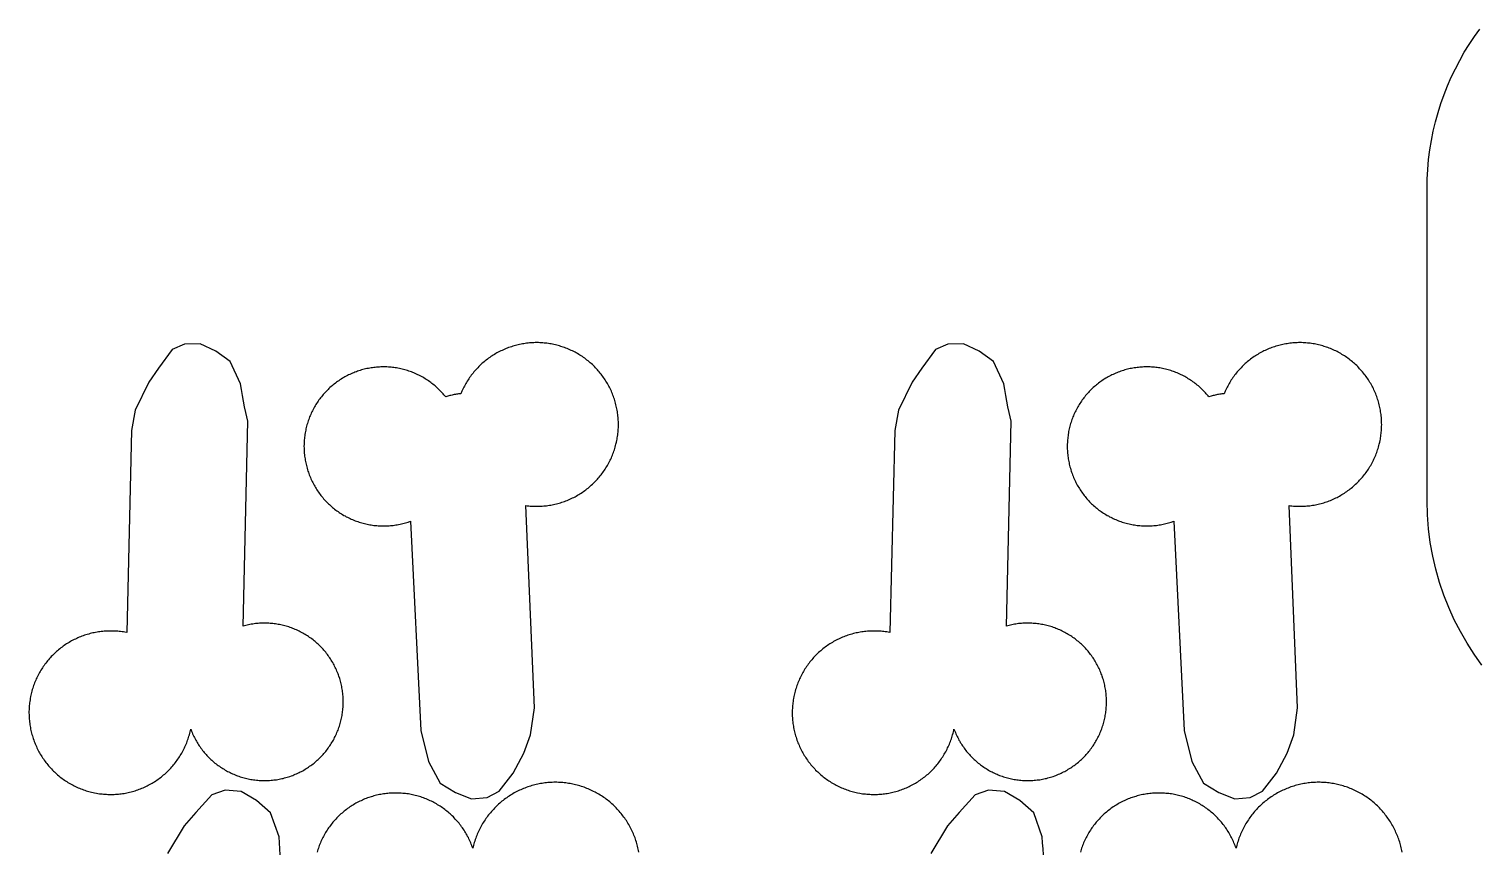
# Model space of a CAD drawing. Extents: x -246 to 246, y -104 to 199.
# Drawn here: x 91.2 to 113.99, y 142.78 to 155.7 of the extents above; entities that cross this region are included whole.
import ezdxf

# ---------------------------------------------------------------- set-up
doc = ezdxf.new("R2010")
doc.units = 0
doc.layers.add('Add_Red', color=1, linetype='Continuous')
doc.layers.add('Outline_Red', color=1, linetype='Continuous')

msp = doc.modelspace()

# ---------------------------------------------------------------- linework, layer by layer
at = {"layer": 'Add_Red'}
for points in [[(92.511, 143.67), (92.534, 143.671), (92.556, 143.672), (92.578, 143.674), (92.601, 143.676), (92.623, 143.678), (92.645, 143.681), (92.667, 143.684), (92.69, 143.687), (92.712, 143.691), (92.734, 143.695), (92.756, 143.7), (92.777, 143.705), (92.799, 143.71), (92.821, 143.716), (92.842, 143.722), (92.864, 143.729), (92.885, 143.736), (92.906, 143.743), (92.927, 143.751), (92.948, 143.759), (92.969, 143.767), (92.99, 143.776), (93.01, 143.785), (93.031, 143.794), (93.051, 143.804), (93.071, 143.814), (93.091, 143.825), (93.11, 143.836), (93.13, 143.847), (93.149, 143.858), (93.168, 143.87), (93.187, 143.882), (93.205, 143.895), (93.224, 143.908), (93.242, 143.921), (93.26, 143.934), (93.277, 143.948), (93.295, 143.962), (93.312, 143.976), (93.329, 143.991), (93.346, 144.006), (93.362, 144.021), (93.378, 144.037), (93.394, 144.053), (93.41, 144.069), (93.425, 144.085), (93.44, 144.102), (93.455, 144.119), (93.469, 144.136), (93.483, 144.153), (93.497, 144.171), (93.511, 144.189), (93.524, 144.207), (93.537, 144.225), (93.549, 144.244), (93.562, 144.263), (93.573, 144.282), (93.585, 144.301), (93.596, 144.32), (93.607, 144.34), (93.618, 144.36), (93.628, 144.38), (93.638, 144.4), (93.647, 144.42), (93.656, 144.44), (93.665, 144.461), (93.674, 144.482), (93.682, 144.503), (93.689, 144.524), (93.697, 144.545), (93.704, 144.566), (93.71, 144.588), (93.716, 144.609), (93.722, 144.631), (93.728, 144.653), (93.733, 144.674), (93.737, 144.696), (93.751, 144.662), (93.759, 144.642), (93.768, 144.622), (93.777, 144.602), (93.786, 144.583), (93.796, 144.563), (93.806, 144.544), (93.816, 144.525), (93.827, 144.507), (93.838, 144.488), (93.849, 144.47), (93.86, 144.451), (93.872, 144.433), (93.885, 144.416), (93.897, 144.398), (93.91, 144.381), (93.923, 144.363), (93.937, 144.347), (93.95, 144.33), (93.964, 144.313), (93.979, 144.297), (93.993, 144.281), (94.008, 144.266), (94.023, 144.25), (94.039, 144.235), (94.054, 144.22), (94.07, 144.206), (94.086, 144.191), (94.103, 144.177), (94.119, 144.164), (94.136, 144.15), (94.153, 144.137), (94.171, 144.124), (94.188, 144.112), (94.206, 144.099), (94.224, 144.088), (94.242, 144.076), (94.261, 144.065), (94.279, 144.054), (94.298, 144.043), (94.317, 144.033), (94.336, 144.023), (94.356, 144.013), (94.375, 144.004), (94.395, 143.995), (94.415, 143.986), (94.434, 143.978), (94.455, 143.97), (94.475, 143.963), (94.495, 143.955), (94.516, 143.949), (94.536, 143.942), (94.557, 143.936), (94.578, 143.93), (94.599, 143.925), (94.62, 143.92), (94.641, 143.915), (94.662, 143.911), (94.683, 143.907), (94.704, 143.903), (94.726, 143.9), (94.747, 143.897), (94.769, 143.895), (94.79, 143.893), (94.812, 143.891), (94.833, 143.89), (94.855, 143.889), (94.876, 143.888), (94.898, 143.888), (94.935, 143.889), (94.957, 143.889), (94.978, 143.891), (95, 143.892), (95.022, 143.894), (95.043, 143.897), (95.064, 143.899), (95.086, 143.902), (95.107, 143.906), (95.128, 143.91), (95.15, 143.914), (95.171, 143.918), (95.192, 143.923), (95.213, 143.929), (95.233, 143.934), (95.254, 143.94), (95.275, 143.947), (95.295, 143.954), (95.321, 143.963), (95.341, 143.97), (95.361, 143.978), (95.381, 143.986), (95.401, 143.995), (95.421, 144.004), (95.44, 144.013), (95.46, 144.023), (95.479, 144.033), (95.498, 144.043), (95.516, 144.054), (95.535, 144.065), (95.553, 144.076), (95.572, 144.088), (95.59, 144.099), (95.607, 144.112), (95.625, 144.124), (95.642, 144.137), (95.66, 144.15), (95.676, 144.164), (95.693, 144.177), (95.709, 144.191), (95.726, 144.206), (95.742, 144.22), (95.757, 144.235), (95.773, 144.25), (95.788, 144.266), (95.803, 144.281), (95.817, 144.297), (95.832, 144.313), (95.846, 144.33), (95.859, 144.347), (95.873, 144.363), (95.886, 144.381), (95.899, 144.398), (95.911, 144.416), (95.923, 144.433), (95.935, 144.451), (95.947, 144.47), (95.958, 144.488), (95.969, 144.507), (95.98, 144.525), (95.99, 144.544), (96, 144.563), (96.01, 144.583), (96.019, 144.602), (96.028, 144.622), (96.037, 144.642), (96.045, 144.662), (96.053, 144.682), (96.06, 144.702), (96.068, 144.722), (96.074, 144.743), (96.081, 144.763), (96.087, 144.784), (96.093, 144.805), (96.098, 144.826), (96.103, 144.847), (96.108, 144.868), (96.112, 144.889), (96.116, 144.91), (96.12, 144.932), (96.123, 144.953), (96.126, 144.974), (96.128, 144.996), (96.13, 145.017), (96.132, 145.039), (96.133, 145.06), (96.134, 145.082), (96.135, 145.103), (96.135, 145.125), (96.135, 145.151), (96.134, 145.172), (96.133, 145.194), (96.132, 145.216), (96.13, 145.237), (96.128, 145.259), (96.125, 145.28), (96.122, 145.301), (96.119, 145.323), (96.115, 145.344), (96.111, 145.365), (96.107, 145.386), (96.102, 145.407), (96.097, 145.428), (96.092, 145.449), (96.086, 145.47), (96.08, 145.491), (96.068, 145.528), (96.06, 145.548), (96.053, 145.568), (96.045, 145.588), (96.037, 145.608), (96.028, 145.628), (96.019, 145.648), (96.01, 145.667), (96, 145.687), (95.99, 145.706), (95.98, 145.725), (95.969, 145.744), (95.958, 145.762), (95.947, 145.781), (95.935, 145.799), (95.923, 145.817), (95.911, 145.835), (95.899, 145.852), (95.886, 145.869), (95.873, 145.887), (95.859, 145.904), (95.846, 145.92), (95.832, 145.937), (95.817, 145.953), (95.803, 145.969), (95.788, 145.984), (95.773, 146), (95.757, 146.015), (95.742, 146.03), (95.726, 146.044), (95.709, 146.059), (95.693, 146.073), (95.676, 146.086), (95.66, 146.1), (95.642, 146.113), (95.625, 146.126), (95.607, 146.138), (95.59, 146.151), (95.572, 146.162), (95.553, 146.174), (95.535, 146.185), (95.516, 146.196), (95.498, 146.207), (95.479, 146.217), (95.46, 146.227), (95.44, 146.237), (95.421, 146.246), (95.401, 146.255), (95.381, 146.264), (95.361, 146.272), (95.341, 146.28), (95.321, 146.287), (95.301, 146.295), (95.28, 146.302), (95.26, 146.308), (95.239, 146.314), (95.218, 146.32), (95.197, 146.325), (95.176, 146.33), (95.155, 146.335), (95.134, 146.339), (95.113, 146.343), (95.091, 146.347), (95.07, 146.35), (95.049, 146.353), (95.027, 146.355), (95.006, 146.357), (94.984, 146.359), (94.963, 146.36), (94.941, 146.361), (94.919, 146.362), (94.898, 146.362), (94.862, 146.362), (94.841, 146.361), (94.819, 146.36), (94.797, 146.358), (94.776, 146.356), (94.754, 146.354), (94.733, 146.351), (94.712, 146.348), (94.69, 146.345), (94.669, 146.341), (94.648, 146.337), (94.627, 146.332), (94.606, 146.327), (94.585, 146.322), (94.564, 146.316), (94.637, 149.535), (94.604, 149.67), (94.584, 149.76), (94.566, 149.85), (94.55, 149.941), (94.535, 150.032), (94.521, 150.123), (94.36, 150.473), (94.131, 150.638), (93.885, 150.75), (93.641, 150.747), (93.446, 150.66), (93.231, 150.37), (93.078, 150.15), (92.866, 149.71), (92.807, 149.392), (92.731, 146.214), (92.702, 146.219), (92.68, 146.223), (92.658, 146.226), (92.636, 146.229), (92.614, 146.231), (92.591, 146.234), (92.569, 146.235), (92.547, 146.237), (92.524, 146.238), (92.502, 146.238), (92.479, 146.238), (92.444, 146.238), (92.421, 146.237), (92.399, 146.236), (92.376, 146.234), (92.354, 146.232), (92.332, 146.23), (92.31, 146.227), (92.287, 146.224), (92.265, 146.22), (92.243, 146.217), (92.221, 146.212), (92.199, 146.208), (92.177, 146.202), (92.156, 146.197), (92.134, 146.191), (92.112, 146.185), (92.091, 146.178), (92.07, 146.171), (92.049, 146.164), (92.028, 146.156), (92.007, 146.148), (91.986, 146.14), (91.965, 146.131), (91.945, 146.122), (91.924, 146.112), (91.904, 146.103), (91.884, 146.092), (91.865, 146.082), (91.845, 146.071), (91.826, 146.06), (91.806, 146.048), (91.787, 146.036), (91.769, 146.024), (91.75, 146.011), (91.732, 145.998), (91.714, 145.985), (91.696, 145.972), (91.678, 145.958), (91.661, 145.944), (91.644, 145.929), (91.627, 145.915), (91.61, 145.9), (91.594, 145.884), (91.578, 145.869), (91.562, 145.853), (91.546, 145.837), (91.531, 145.82), (91.516, 145.804), (91.501, 145.787), (91.487, 145.769), (91.473, 145.752), (91.459, 145.734), (91.446, 145.716), (91.433, 145.698), (91.42, 145.68), (91.407, 145.661), (91.395, 145.642), (91.383, 145.623), (91.372, 145.604), (91.361, 145.585), (91.35, 145.565), (91.339, 145.545), (91.329, 145.525), (91.319, 145.505), (91.31, 145.485), (91.301, 145.464), (91.292, 145.444), (91.284, 145.423), (91.276, 145.402), (91.268, 145.381), (91.261, 145.36), (91.254, 145.338), (91.247, 145.317), (91.241, 145.295), (91.235, 145.274), (91.23, 145.252), (91.225, 145.23), (91.22, 145.208), (91.215, 145.177), (91.211, 145.155), (91.208, 145.133), (91.205, 145.111), (91.202, 145.088), (91.2, 145.066), (91.198, 145.044), (91.197, 145.021), (91.196, 144.999), (91.195, 144.977), (91.195, 144.954), (91.196, 144.92), (91.196, 144.898), (91.197, 144.876), (91.199, 144.853), (91.201, 144.831), (91.203, 144.809), (91.206, 144.786), (91.209, 144.764), (91.213, 144.742), (91.217, 144.72), (91.221, 144.698), (91.226, 144.676), (91.231, 144.654), (91.236, 144.632), (91.242, 144.611), (91.248, 144.589), (91.255, 144.568), (91.262, 144.547), (91.269, 144.525), (91.276, 144.504), (91.285, 144.483), (91.293, 144.463), (91.302, 144.442), (91.311, 144.421), (91.32, 144.401), (91.33, 144.381), (91.34, 144.361), (91.351, 144.341), (91.362, 144.322), (91.373, 144.302), (91.384, 144.283), (91.396, 144.264), (91.409, 144.245), (91.421, 144.227), (91.434, 144.208), (91.447, 144.19), (91.461, 144.172), (91.474, 144.155), (91.489, 144.137), (91.503, 144.12), (91.518, 144.103), (91.533, 144.086), (91.548, 144.07), (91.563, 144.054), (91.579, 144.038), (91.595, 144.023), (91.612, 144.007), (91.629, 143.992), (91.645, 143.978), (91.663, 143.963), (91.68, 143.949), (91.698, 143.935), (91.716, 143.922), (91.734, 143.909), (91.752, 143.896), (91.771, 143.883), (91.789, 143.871), (91.808, 143.859), (91.828, 143.848), (91.847, 143.836), (91.867, 143.826), (91.887, 143.815), (91.906, 143.805), (91.927, 143.795), (91.947, 143.786), (91.967, 143.776), (91.988, 143.768), (92.009, 143.759), (92.03, 143.751), (92.051, 143.744), (92.072, 143.736), (92.093, 143.729), (92.115, 143.723), (92.136, 143.717), (92.158, 143.711), (92.18, 143.705), (92.202, 143.7), (92.224, 143.696), (92.256, 143.689), (92.278, 143.686), (92.301, 143.682), (92.323, 143.68), (92.345, 143.677), (92.367, 143.675), (92.39, 143.673), (92.412, 143.672), (92.435, 143.671), (92.457, 143.67), (92.479, 143.67), (92.511, 143.67)], [(98.396, 143.622), (98.585, 143.721), (98.806, 144.002), (98.973, 144.318), (99.081, 144.606), (99.14, 145.03), (99.006, 148.21), (99.029, 148.207), (99.051, 148.205), (99.073, 148.203), (99.096, 148.201), (99.118, 148.2), (99.141, 148.199), (99.175, 148.199), (99.198, 148.199), (99.22, 148.199), (99.242, 148.2), (99.265, 148.202), (99.287, 148.204), (99.309, 148.206), (99.332, 148.208), (99.354, 148.211), (99.376, 148.215), (99.398, 148.218), (99.42, 148.222), (99.442, 148.227), (99.464, 148.232), (99.486, 148.237), (99.508, 148.242), (99.529, 148.248), (99.551, 148.255), (99.572, 148.262), (99.594, 148.269), (99.615, 148.276), (99.636, 148.284), (99.657, 148.292), (99.677, 148.301), (99.698, 148.31), (99.718, 148.319), (99.739, 148.329), (99.759, 148.339), (99.779, 148.349), (99.798, 148.36), (99.818, 148.371), (99.837, 148.382), (99.856, 148.394), (99.875, 148.406), (99.894, 148.418), (99.913, 148.431), (99.931, 148.444), (99.949, 148.458), (99.967, 148.471), (99.984, 148.485), (100.001, 148.499), (100.019, 148.514), (100.035, 148.529), (100.052, 148.544), (100.068, 148.56), (100.084, 148.575), (100.1, 148.591), (100.115, 148.608), (100.131, 148.624), (100.145, 148.641), (100.16, 148.658), (100.174, 148.675), (100.188, 148.693), (100.202, 148.711), (100.215, 148.729), (100.228, 148.747), (100.241, 148.765), (100.253, 148.784), (100.265, 148.803), (100.277, 148.822), (100.288, 148.841), (100.3, 148.861), (100.31, 148.881), (100.321, 148.901), (100.331, 148.921), (100.34, 148.941), (100.35, 148.961), (100.359, 148.982), (100.367, 149.003), (100.375, 149.024), (100.383, 149.045), (100.391, 149.066), (100.398, 149.087), (100.405, 149.108), (100.411, 149.13), (100.417, 149.152), (100.423, 149.173), (100.431, 149.208), (100.435, 149.23), (100.44, 149.252), (100.443, 149.274), (100.447, 149.297), (100.45, 149.319), (100.453, 149.341), (100.455, 149.363), (100.457, 149.386), (100.458, 149.408), (100.46, 149.431), (100.46, 149.453), (100.461, 149.484), (100.461, 149.507), (100.46, 149.529), (100.459, 149.552), (100.458, 149.574), (100.456, 149.596), (100.454, 149.619), (100.451, 149.641), (100.448, 149.663), (100.445, 149.685), (100.441, 149.708), (100.437, 149.73), (100.433, 149.752), (100.428, 149.773), (100.423, 149.795), (100.417, 149.817), (100.411, 149.839), (100.405, 149.86), (100.398, 149.882), (100.391, 149.903), (100.383, 149.924), (100.375, 149.945), (100.367, 149.966), (100.359, 149.987), (100.35, 150.007), (100.34, 150.028), (100.331, 150.048), (100.321, 150.068), (100.31, 150.088), (100.3, 150.108), (100.288, 150.127), (100.277, 150.146), (100.265, 150.166), (100.253, 150.184), (100.241, 150.203), (100.228, 150.222), (100.215, 150.24), (100.202, 150.258), (100.188, 150.276), (100.174, 150.293), (100.16, 150.311), (100.145, 150.328), (100.131, 150.345), (100.115, 150.361), (100.1, 150.377), (100.084, 150.393), (100.068, 150.409), (100.052, 150.425), (100.035, 150.44), (100.019, 150.455), (100.001, 150.469), (99.984, 150.483), (99.967, 150.497), (99.949, 150.511), (99.931, 150.524), (99.913, 150.537), (99.894, 150.55), (99.875, 150.562), (99.856, 150.575), (99.837, 150.586), (99.818, 150.598), (99.798, 150.609), (99.779, 150.619), (99.759, 150.63), (99.739, 150.64), (99.718, 150.649), (99.698, 150.659), (99.677, 150.668), (99.657, 150.676), (99.636, 150.684), (99.615, 150.692), (99.594, 150.7), (99.557, 150.712), (99.535, 150.718), (99.513, 150.725), (99.492, 150.73), (99.47, 150.736), (99.448, 150.741), (99.426, 150.745), (99.404, 150.749), (99.382, 150.753), (99.36, 150.757), (99.338, 150.76), (99.315, 150.762), (99.293, 150.764), (99.271, 150.766), (99.248, 150.768), (99.226, 150.769), (99.203, 150.77), (99.175, 150.77), (99.153, 150.77), (99.13, 150.769), (99.108, 150.768), (99.085, 150.767), (99.063, 150.765), (99.041, 150.763), (99.018, 150.76), (98.996, 150.757), (98.974, 150.754), (98.952, 150.75), (98.93, 150.746), (98.908, 150.742), (98.886, 150.737), (98.864, 150.732), (98.842, 150.726), (98.821, 150.72), (98.799, 150.714), (98.778, 150.707), (98.757, 150.7), (98.735, 150.692), (98.714, 150.684), (98.694, 150.676), (98.673, 150.668), (98.652, 150.659), (98.632, 150.649), (98.612, 150.64), (98.591, 150.63), (98.572, 150.619), (98.552, 150.609), (98.532, 150.598), (98.513, 150.586), (98.494, 150.575), (98.475, 150.562), (98.456, 150.55), (98.438, 150.537), (98.419, 150.524), (98.401, 150.511), (98.384, 150.497), (98.366, 150.483), (98.349, 150.469), (98.332, 150.455), (98.315, 150.44), (98.298, 150.425), (98.282, 150.409), (98.266, 150.393), (98.25, 150.377), (98.235, 150.361), (98.22, 150.345), (98.205, 150.328), (98.19, 150.311), (98.176, 150.293), (98.162, 150.276), (98.148, 150.258), (98.135, 150.24), (98.122, 150.222), (98.109, 150.203), (98.097, 150.184), (98.085, 150.166), (98.073, 150.146), (98.062, 150.127), (98.051, 150.108), (98.04, 150.088), (98.03, 150.068), (98.02, 150.048), (98.01, 150.028), (98.001, 150.007), (97.984, 149.968), (97.967, 149.967), (97.949, 149.965), (97.932, 149.962), (97.915, 149.96), (97.898, 149.957), (97.88, 149.953), (97.863, 149.95), (97.846, 149.946), (97.829, 149.942), (97.812, 149.937), (97.795, 149.932), (97.779, 149.927), (97.746, 149.917), (97.733, 149.934), (97.719, 149.95), (97.704, 149.967), (97.69, 149.983), (97.675, 149.999), (97.66, 150.015), (97.644, 150.03), (97.629, 150.045), (97.613, 150.06), (97.597, 150.075), (97.58, 150.089), (97.563, 150.103), (97.546, 150.117), (97.529, 150.13), (97.512, 150.143), (97.494, 150.156), (97.476, 150.169), (97.458, 150.181), (97.44, 150.193), (97.422, 150.204), (97.403, 150.216), (97.384, 150.227), (97.365, 150.237), (97.346, 150.247), (97.326, 150.257), (97.307, 150.267), (97.287, 150.276), (97.267, 150.285), (97.247, 150.294), (97.227, 150.302), (97.206, 150.31), (97.186, 150.317), (97.165, 150.324), (97.144, 150.331), (97.124, 150.337), (97.103, 150.343), (97.082, 150.349), (97.06, 150.354), (97.039, 150.359), (97.018, 150.364), (96.996, 150.368), (96.975, 150.372), (96.953, 150.375), (96.932, 150.378), (96.91, 150.381), (96.889, 150.383), (96.867, 150.385), (96.845, 150.387), (96.823, 150.388), (96.802, 150.389), (96.768, 150.389), (96.746, 150.389), (96.724, 150.388), (96.703, 150.387), (96.681, 150.386), (96.659, 150.384), (96.637, 150.382), (96.616, 150.38), (96.594, 150.377), (96.573, 150.374), (96.551, 150.37), (96.53, 150.366), (96.508, 150.362), (96.487, 150.357), (96.466, 150.352), (96.445, 150.346), (96.424, 150.341), (96.403, 150.334), (96.382, 150.328), (96.361, 150.321), (96.341, 150.314), (96.32, 150.306), (96.3, 150.298), (96.28, 150.29), (96.26, 150.281), (96.24, 150.272), (96.22, 150.263), (96.201, 150.253), (96.181, 150.243), (96.162, 150.232), (96.143, 150.222), (96.124, 150.21), (96.101, 150.196), (96.082, 150.184), (96.064, 150.172), (96.046, 150.16), (96.029, 150.147), (96.011, 150.134), (95.994, 150.12), (95.977, 150.107), (95.96, 150.093), (95.944, 150.079), (95.927, 150.064), (95.911, 150.049), (95.896, 150.034), (95.88, 150.019), (95.865, 150.003), (95.85, 149.987), (95.835, 149.971), (95.821, 149.955), (95.807, 149.938), (95.793, 149.921), (95.78, 149.904), (95.767, 149.887), (95.754, 149.869), (95.741, 149.851), (95.729, 149.833), (95.717, 149.815), (95.705, 149.797), (95.694, 149.778), (95.683, 149.759), (95.672, 149.74), (95.662, 149.721), (95.652, 149.701), (95.642, 149.682), (95.633, 149.662), (95.624, 149.642), (95.616, 149.622), (95.607, 149.602), (95.599, 149.582), (95.592, 149.561), (95.585, 149.541), (95.578, 149.52), (95.571, 149.499), (95.565, 149.478), (95.56, 149.457), (95.554, 149.436), (95.549, 149.415), (95.545, 149.393), (95.54, 149.372), (95.536, 149.351), (95.533, 149.329), (95.53, 149.307), (95.527, 149.286), (95.525, 149.264), (95.523, 149.242), (95.521, 149.221), (95.52, 149.199), (95.519, 149.177), (95.518, 149.139), (95.519, 149.118), (95.519, 149.096), (95.52, 149.074), (95.522, 149.052), (95.523, 149.031), (95.525, 149.009), (95.528, 148.987), (95.531, 148.966), (95.534, 148.944), (95.537, 148.923), (95.541, 148.901), (95.546, 148.88), (95.551, 148.858), (95.556, 148.837), (95.561, 148.816), (95.567, 148.795), (95.573, 148.774), (95.58, 148.753), (95.587, 148.733), (95.594, 148.712), (95.601, 148.692), (95.609, 148.671), (95.618, 148.651), (95.627, 148.631), (95.636, 148.611), (95.646, 148.59), (95.656, 148.571), (95.666, 148.551), (95.676, 148.532), (95.687, 148.513), (95.698, 148.494), (95.709, 148.476), (95.721, 148.457), (95.733, 148.439), (95.746, 148.421), (95.758, 148.404), (95.771, 148.386), (95.785, 148.369), (95.798, 148.352), (95.812, 148.335), (95.826, 148.318), (95.841, 148.302), (95.855, 148.286), (95.87, 148.27), (95.886, 148.255), (95.901, 148.239), (95.917, 148.224), (95.933, 148.21), (95.95, 148.195), (95.966, 148.181), (95.983, 148.167), (96, 148.154), (96.018, 148.14), (96.035, 148.128), (96.053, 148.115), (96.071, 148.103), (96.089, 148.091), (96.107, 148.079), (96.126, 148.068), (96.145, 148.056), (96.164, 148.046), (96.183, 148.035), (96.202, 148.025), (96.222, 148.016), (96.242, 148.006), (96.261, 147.997), (96.281, 147.989), (96.302, 147.98), (96.322, 147.972), (96.342, 147.965), (96.363, 147.957), (96.384, 147.951), (96.404, 147.944), (96.425, 147.938), (96.446, 147.932), (96.468, 147.927), (96.489, 147.922), (96.51, 147.917), (96.531, 147.913), (96.553, 147.909), (96.574, 147.905), (96.596, 147.902), (96.618, 147.899), (96.639, 147.897), (96.661, 147.895), (96.683, 147.893), (96.704, 147.892), (96.726, 147.891), (96.768, 147.89), (96.79, 147.89), (96.812, 147.891), (96.833, 147.892), (96.855, 147.893), (96.877, 147.895), (96.899, 147.897), (96.92, 147.899), (96.942, 147.902), (96.963, 147.905), (96.985, 147.909), (97.006, 147.913), (97.028, 147.917), (97.049, 147.922), (97.07, 147.927), (97.091, 147.933), (97.112, 147.938), (97.133, 147.945), (97.154, 147.951), (97.193, 147.965), (97.356, 144.674), (97.476, 144.186), (97.661, 143.848), (97.9, 143.698), (98.153, 143.603), (98.396, 143.622)], [(104.51, 143.67), (104.533, 143.671), (104.555, 143.672), (104.577, 143.674), (104.6, 143.676), (104.622, 143.678), (104.644, 143.681), (104.666, 143.684), (104.688, 143.687), (104.711, 143.691), (104.733, 143.695), (104.754, 143.7), (104.776, 143.705), (104.798, 143.71), (104.82, 143.716), (104.841, 143.722), (104.863, 143.729), (104.884, 143.736), (104.905, 143.743), (104.926, 143.751), (104.947, 143.759), (104.968, 143.767), (104.989, 143.776), (105.009, 143.785), (105.03, 143.794), (105.05, 143.804), (105.07, 143.814), (105.09, 143.825), (105.109, 143.836), (105.129, 143.847), (105.148, 143.858), (105.167, 143.87), (105.186, 143.882), (105.204, 143.895), (105.223, 143.908), (105.241, 143.921), (105.259, 143.934), (105.276, 143.948), (105.294, 143.962), (105.311, 143.976), (105.328, 143.991), (105.345, 144.006), (105.361, 144.021), (105.377, 144.037), (105.393, 144.053), (105.409, 144.069), (105.424, 144.085), (105.439, 144.102), (105.454, 144.119), (105.468, 144.136), (105.482, 144.153), (105.496, 144.171), (105.51, 144.189), (105.523, 144.207), (105.536, 144.225), (105.548, 144.244), (105.56, 144.263), (105.572, 144.282), (105.584, 144.301), (105.595, 144.32), (105.606, 144.34), (105.617, 144.36), (105.627, 144.38), (105.637, 144.4), (105.646, 144.42), (105.655, 144.44), (105.664, 144.461), (105.673, 144.482), (105.681, 144.503), (105.688, 144.524), (105.696, 144.545), (105.703, 144.566), (105.709, 144.588), (105.715, 144.609), (105.721, 144.631), (105.727, 144.653), (105.732, 144.674), (105.736, 144.696), (105.75, 144.662), (105.758, 144.642), (105.767, 144.622), (105.776, 144.602), (105.785, 144.583), (105.795, 144.563), (105.805, 144.544), (105.815, 144.525), (105.826, 144.507), (105.836, 144.488), (105.848, 144.47), (105.859, 144.451), (105.871, 144.433), (105.884, 144.416), (105.896, 144.398), (105.909, 144.381), (105.922, 144.363), (105.935, 144.347), (105.949, 144.33), (105.963, 144.313), (105.978, 144.297), (105.992, 144.281), (106.007, 144.266), (106.022, 144.25), (106.038, 144.235), (106.053, 144.22), (106.069, 144.206), (106.085, 144.191), (106.102, 144.177), (106.118, 144.164), (106.135, 144.15), (106.152, 144.137), (106.17, 144.124), (106.187, 144.112), (106.205, 144.099), (106.223, 144.088), (106.241, 144.076), (106.26, 144.065), (106.278, 144.054), (106.297, 144.043), (106.316, 144.033), (106.335, 144.023), (106.355, 144.013), (106.374, 144.004), (106.394, 143.995), (106.413, 143.986), (106.433, 143.978), (106.454, 143.97), (106.474, 143.963), (106.494, 143.955), (106.515, 143.949), (106.535, 143.942), (106.556, 143.936), (106.577, 143.93), (106.598, 143.925), (106.619, 143.92), (106.64, 143.915), (106.661, 143.911), (106.682, 143.907), (106.703, 143.903), (106.725, 143.9), (106.746, 143.897), (106.768, 143.895), (106.789, 143.893), (106.811, 143.891), (106.832, 143.89), (106.854, 143.889), (106.875, 143.888), (106.897, 143.888), (106.934, 143.889), (106.956, 143.889), (106.977, 143.891), (106.999, 143.892), (107.02, 143.894), (107.042, 143.897), (107.063, 143.899), (107.085, 143.902), (107.106, 143.906), (107.127, 143.91), (107.148, 143.914), (107.17, 143.918), (107.191, 143.923), (107.211, 143.929), (107.232, 143.934), (107.253, 143.94), (107.274, 143.947), (107.294, 143.954), (107.32, 143.963), (107.34, 143.97), (107.36, 143.978), (107.38, 143.986), (107.4, 143.995), (107.42, 144.004), (107.439, 144.013), (107.458, 144.023), (107.478, 144.033), (107.497, 144.043), (107.515, 144.054), (107.534, 144.065), (107.552, 144.076), (107.571, 144.088), (107.589, 144.099), (107.606, 144.112), (107.624, 144.124), (107.641, 144.137), (107.658, 144.15), (107.675, 144.164), (107.692, 144.177), (107.708, 144.191), (107.725, 144.206), (107.741, 144.22), (107.756, 144.235), (107.772, 144.25), (107.787, 144.266), (107.802, 144.281), (107.816, 144.297), (107.83, 144.313), (107.844, 144.33), (107.858, 144.347), (107.872, 144.363), (107.885, 144.381), (107.898, 144.398), (107.91, 144.416), (107.922, 144.433), (107.934, 144.451), (107.946, 144.47), (107.957, 144.488), (107.968, 144.507), (107.979, 144.525), (107.989, 144.544), (107.999, 144.563), (108.009, 144.583), (108.018, 144.602), (108.027, 144.622), (108.036, 144.642), (108.044, 144.662), (108.052, 144.682), (108.059, 144.702), (108.067, 144.722), (108.073, 144.743), (108.08, 144.763), (108.086, 144.784), (108.092, 144.805), (108.097, 144.826), (108.102, 144.847), (108.107, 144.868), (108.111, 144.889), (108.115, 144.91), (108.119, 144.932), (108.122, 144.953), (108.125, 144.974), (108.127, 144.996), (108.129, 145.017), (108.131, 145.039), (108.132, 145.06), (108.133, 145.082), (108.134, 145.103), (108.134, 145.125), (108.134, 145.151), (108.133, 145.172), (108.132, 145.194), (108.131, 145.216), (108.129, 145.237), (108.127, 145.259), (108.124, 145.28), (108.121, 145.301), (108.118, 145.323), (108.114, 145.344), (108.11, 145.365), (108.106, 145.386), (108.101, 145.407), (108.096, 145.428), (108.091, 145.449), (108.085, 145.47), (108.079, 145.491), (108.067, 145.528), (108.059, 145.548), (108.052, 145.568), (108.044, 145.588), (108.036, 145.608), (108.027, 145.628), (108.018, 145.648), (108.009, 145.667), (107.999, 145.687), (107.989, 145.706), (107.979, 145.725), (107.968, 145.744), (107.957, 145.762), (107.946, 145.781), (107.934, 145.799), (107.922, 145.817), (107.91, 145.835), (107.898, 145.852), (107.885, 145.869), (107.872, 145.887), (107.858, 145.904), (107.844, 145.92), (107.83, 145.937), (107.816, 145.953), (107.802, 145.969), (107.787, 145.984), (107.772, 146), (107.756, 146.015), (107.741, 146.03), (107.725, 146.044), (107.708, 146.059), (107.692, 146.073), (107.675, 146.086), (107.658, 146.1), (107.641, 146.113), (107.624, 146.126), (107.606, 146.138), (107.589, 146.151), (107.571, 146.162), (107.552, 146.174), (107.534, 146.185), (107.515, 146.196), (107.497, 146.207), (107.478, 146.217), (107.458, 146.227), (107.439, 146.237), (107.42, 146.246), (107.4, 146.255), (107.38, 146.264), (107.36, 146.272), (107.34, 146.28), (107.32, 146.287), (107.3, 146.295), (107.279, 146.302), (107.259, 146.308), (107.238, 146.314), (107.217, 146.32), (107.196, 146.325), (107.175, 146.33), (107.154, 146.335), (107.133, 146.339), (107.112, 146.343), (107.09, 146.347), (107.069, 146.35), (107.048, 146.353), (107.026, 146.355), (107.005, 146.357), (106.983, 146.359), (106.962, 146.36), (106.94, 146.361), (106.918, 146.362), (106.897, 146.362), (106.861, 146.362), (106.839, 146.361), (106.818, 146.36), (106.796, 146.358), (106.775, 146.356), (106.753, 146.354), (106.732, 146.351), (106.711, 146.348), (106.689, 146.345), (106.668, 146.341), (106.647, 146.337), (106.626, 146.332), (106.605, 146.327), (106.584, 146.322), (106.563, 146.316), (106.636, 149.535), (106.603, 149.67), (106.583, 149.76), (106.565, 149.85), (106.549, 149.941), (106.534, 150.032), (106.52, 150.123), (106.359, 150.473), (106.13, 150.638), (105.884, 150.75), (105.64, 150.747), (105.445, 150.66), (105.23, 150.37), (105.077, 150.15), (104.864, 149.71), (104.806, 149.392), (104.73, 146.214), (104.701, 146.219), (104.679, 146.223), (104.657, 146.226), (104.635, 146.229), (104.613, 146.231), (104.59, 146.234), (104.568, 146.235), (104.546, 146.237), (104.523, 146.238), (104.501, 146.238), (104.478, 146.238), (104.442, 146.238), (104.42, 146.237), (104.398, 146.236), (104.375, 146.234), (104.353, 146.232), (104.331, 146.23), (104.308, 146.227), (104.286, 146.224), (104.264, 146.22), (104.242, 146.217), (104.22, 146.212), (104.198, 146.208), (104.176, 146.202), (104.155, 146.197), (104.133, 146.191), (104.111, 146.185), (104.09, 146.178), (104.069, 146.171), (104.048, 146.164), (104.026, 146.156), (104.006, 146.148), (103.985, 146.14), (103.964, 146.131), (103.944, 146.122), (103.923, 146.112), (103.903, 146.103), (103.883, 146.092), (103.864, 146.082), (103.844, 146.071), (103.825, 146.06), (103.805, 146.048), (103.786, 146.036), (103.768, 146.024), (103.749, 146.011), (103.731, 145.998), (103.713, 145.985), (103.695, 145.972), (103.677, 145.958), (103.66, 145.944), (103.643, 145.929), (103.626, 145.915), (103.609, 145.9), (103.593, 145.884), (103.577, 145.869), (103.561, 145.853), (103.545, 145.837), (103.53, 145.82), (103.515, 145.804), (103.5, 145.787), (103.486, 145.769), (103.472, 145.752), (103.458, 145.734), (103.445, 145.716), (103.431, 145.698), (103.419, 145.68), (103.406, 145.661), (103.394, 145.642), (103.382, 145.623), (103.371, 145.604), (103.359, 145.585), (103.349, 145.565), (103.338, 145.545), (103.328, 145.525), (103.318, 145.505), (103.309, 145.485), (103.3, 145.464), (103.291, 145.444), (103.283, 145.423), (103.275, 145.402), (103.267, 145.381), (103.26, 145.36), (103.253, 145.338), (103.246, 145.317), (103.24, 145.295), (103.234, 145.274), (103.229, 145.252), (103.224, 145.23), (103.219, 145.208), (103.214, 145.177), (103.21, 145.155), (103.207, 145.133), (103.204, 145.111), (103.201, 145.088), (103.199, 145.066), (103.197, 145.044), (103.196, 145.021), (103.195, 144.999), (103.194, 144.977), (103.194, 144.954), (103.194, 144.92), (103.195, 144.898), (103.196, 144.876), (103.198, 144.853), (103.2, 144.831), (103.202, 144.809), (103.205, 144.786), (103.208, 144.764), (103.212, 144.742), (103.216, 144.72), (103.22, 144.698), (103.225, 144.676), (103.23, 144.654), (103.235, 144.632), (103.241, 144.611), (103.247, 144.589), (103.254, 144.568), (103.26, 144.547), (103.268, 144.525), (103.275, 144.504), (103.283, 144.483), (103.292, 144.463), (103.301, 144.442), (103.31, 144.421), (103.319, 144.401), (103.329, 144.381), (103.339, 144.361), (103.35, 144.341), (103.361, 144.322), (103.372, 144.302), (103.383, 144.283), (103.395, 144.264), (103.407, 144.245), (103.42, 144.227), (103.433, 144.208), (103.446, 144.19), (103.46, 144.172), (103.473, 144.155), (103.487, 144.137), (103.502, 144.12), (103.517, 144.103), (103.532, 144.086), (103.547, 144.07), (103.562, 144.054), (103.578, 144.038), (103.594, 144.023), (103.611, 144.007), (103.627, 143.992), (103.644, 143.978), (103.662, 143.963), (103.679, 143.949), (103.697, 143.935), (103.715, 143.922), (103.733, 143.909), (103.751, 143.896), (103.77, 143.883), (103.788, 143.871), (103.807, 143.859), (103.827, 143.848), (103.846, 143.836), (103.866, 143.826), (103.885, 143.815), (103.905, 143.805), (103.926, 143.795), (103.946, 143.786), (103.966, 143.776), (103.987, 143.768), (104.008, 143.759), (104.029, 143.751), (104.05, 143.744), (104.071, 143.736), (104.092, 143.729), (104.114, 143.723), (104.135, 143.717), (104.157, 143.711), (104.179, 143.705), (104.201, 143.7), (104.222, 143.696), (104.255, 143.689), (104.277, 143.686), (104.3, 143.682), (104.322, 143.68), (104.344, 143.677), (104.366, 143.675), (104.389, 143.673), (104.411, 143.672), (104.433, 143.671), (104.456, 143.67), (104.478, 143.67), (104.51, 143.67)], [(110.395, 143.622), (110.584, 143.721), (110.805, 144.002), (110.972, 144.318), (111.08, 144.606), (111.139, 145.03), (111.005, 148.21), (111.028, 148.207), (111.05, 148.205), (111.072, 148.203), (111.095, 148.201), (111.117, 148.2), (111.14, 148.199), (111.174, 148.199), (111.196, 148.199), (111.219, 148.199), (111.241, 148.2), (111.264, 148.202), (111.286, 148.204), (111.308, 148.206), (111.331, 148.208), (111.353, 148.211), (111.375, 148.215), (111.397, 148.218), (111.419, 148.222), (111.441, 148.227), (111.463, 148.232), (111.485, 148.237), (111.507, 148.242), (111.528, 148.248), (111.55, 148.255), (111.571, 148.262), (111.593, 148.269), (111.614, 148.276), (111.635, 148.284), (111.656, 148.292), (111.676, 148.301), (111.697, 148.31), (111.717, 148.319), (111.738, 148.329), (111.758, 148.339), (111.778, 148.349), (111.797, 148.36), (111.817, 148.371), (111.836, 148.382), (111.855, 148.394), (111.874, 148.406), (111.893, 148.418), (111.911, 148.431), (111.93, 148.444), (111.948, 148.458), (111.966, 148.471), (111.983, 148.485), (112, 148.499), (112.018, 148.514), (112.034, 148.529), (112.051, 148.544), (112.067, 148.56), (112.083, 148.575), (112.099, 148.591), (112.114, 148.608), (112.129, 148.624), (112.144, 148.641), (112.159, 148.658), (112.173, 148.675), (112.187, 148.693), (112.201, 148.711), (112.214, 148.729), (112.227, 148.747), (112.24, 148.765), (112.252, 148.784), (112.264, 148.803), (112.276, 148.822), (112.287, 148.841), (112.298, 148.861), (112.309, 148.881), (112.32, 148.901), (112.33, 148.921), (112.339, 148.941), (112.349, 148.961), (112.357, 148.982), (112.366, 149.003), (112.374, 149.024), (112.382, 149.045), (112.39, 149.066), (112.397, 149.087), (112.404, 149.108), (112.41, 149.13), (112.416, 149.152), (112.421, 149.173), (112.43, 149.208), (112.434, 149.23), (112.439, 149.252), (112.442, 149.274), (112.446, 149.297), (112.449, 149.319), (112.452, 149.341), (112.454, 149.363), (112.456, 149.386), (112.457, 149.408), (112.459, 149.431), (112.459, 149.453), (112.46, 149.484), (112.459, 149.507), (112.459, 149.529), (112.458, 149.552), (112.457, 149.574), (112.455, 149.596), (112.453, 149.619), (112.45, 149.641), (112.447, 149.663), (112.444, 149.685), (112.44, 149.708), (112.436, 149.73), (112.432, 149.752), (112.427, 149.773), (112.421, 149.795), (112.416, 149.817), (112.41, 149.839), (112.404, 149.86), (112.397, 149.882), (112.39, 149.903), (112.382, 149.924), (112.374, 149.945), (112.366, 149.966), (112.357, 149.987), (112.349, 150.007), (112.339, 150.028), (112.33, 150.048), (112.32, 150.068), (112.309, 150.088), (112.298, 150.108), (112.287, 150.127), (112.276, 150.146), (112.264, 150.166), (112.252, 150.184), (112.24, 150.203), (112.227, 150.222), (112.214, 150.24), (112.201, 150.258), (112.187, 150.276), (112.173, 150.293), (112.159, 150.311), (112.144, 150.328), (112.129, 150.345), (112.114, 150.361), (112.099, 150.377), (112.083, 150.393), (112.067, 150.409), (112.051, 150.425), (112.034, 150.44), (112.018, 150.455), (112, 150.469), (111.983, 150.483), (111.966, 150.497), (111.948, 150.511), (111.93, 150.524), (111.911, 150.537), (111.893, 150.55), (111.874, 150.562), (111.855, 150.575), (111.836, 150.586), (111.817, 150.598), (111.797, 150.609), (111.778, 150.619), (111.758, 150.63), (111.738, 150.64), (111.717, 150.649), (111.697, 150.659), (111.676, 150.668), (111.656, 150.676), (111.635, 150.684), (111.614, 150.692), (111.593, 150.7), (111.555, 150.712), (111.534, 150.718), (111.512, 150.725), (111.491, 150.73), (111.469, 150.736), (111.447, 150.741), (111.425, 150.745), (111.403, 150.749), (111.381, 150.753), (111.359, 150.757), (111.337, 150.76), (111.314, 150.762), (111.292, 150.764), (111.27, 150.766), (111.247, 150.768), (111.225, 150.769), (111.202, 150.77), (111.174, 150.77), (111.152, 150.77), (111.129, 150.769), (111.107, 150.768), (111.084, 150.767), (111.062, 150.765), (111.04, 150.763), (111.017, 150.76), (110.995, 150.757), (110.973, 150.754), (110.951, 150.75), (110.929, 150.746), (110.907, 150.742), (110.885, 150.737), (110.863, 150.732), (110.841, 150.726), (110.82, 150.72), (110.798, 150.714), (110.777, 150.707), (110.755, 150.7), (110.734, 150.692), (110.713, 150.684), (110.692, 150.676), (110.672, 150.668), (110.651, 150.659), (110.631, 150.649), (110.61, 150.64), (110.59, 150.63), (110.57, 150.619), (110.551, 150.609), (110.531, 150.598), (110.512, 150.586), (110.493, 150.575), (110.474, 150.562), (110.455, 150.55), (110.437, 150.537), (110.418, 150.524), (110.4, 150.511), (110.383, 150.497), (110.365, 150.483), (110.348, 150.469), (110.331, 150.455), (110.314, 150.44), (110.297, 150.425), (110.281, 150.409), (110.265, 150.393), (110.249, 150.377), (110.234, 150.361), (110.219, 150.345), (110.204, 150.328), (110.189, 150.311), (110.175, 150.293), (110.161, 150.276), (110.147, 150.258), (110.134, 150.24), (110.121, 150.222), (110.108, 150.203), (110.096, 150.184), (110.084, 150.166), (110.072, 150.146), (110.061, 150.127), (110.05, 150.108), (110.039, 150.088), (110.029, 150.068), (110.019, 150.048), (110.009, 150.028), (110, 150.007), (109.983, 149.968), (109.966, 149.967), (109.948, 149.965), (109.931, 149.962), (109.914, 149.96), (109.896, 149.957), (109.879, 149.953), (109.862, 149.95), (109.845, 149.946), (109.828, 149.942), (109.811, 149.937), (109.794, 149.932), (109.778, 149.927), (109.745, 149.917), (109.732, 149.934), (109.718, 149.95), (109.703, 149.967), (109.689, 149.983), (109.674, 149.999), (109.659, 150.015), (109.643, 150.03), (109.628, 150.045), (109.612, 150.06), (109.595, 150.075), (109.579, 150.089), (109.562, 150.103), (109.545, 150.117), (109.528, 150.13), (109.511, 150.143), (109.493, 150.156), (109.475, 150.169), (109.457, 150.181), (109.439, 150.193), (109.42, 150.204), (109.402, 150.216), (109.383, 150.227), (109.364, 150.237), (109.345, 150.247), (109.325, 150.257), (109.306, 150.267), (109.286, 150.276), (109.266, 150.285), (109.246, 150.294), (109.226, 150.302), (109.205, 150.31), (109.185, 150.317), (109.164, 150.324), (109.143, 150.331), (109.123, 150.337), (109.102, 150.343), (109.081, 150.349), (109.059, 150.354), (109.038, 150.359), (109.017, 150.364), (108.995, 150.368), (108.974, 150.372), (108.952, 150.375), (108.931, 150.378), (108.909, 150.381), (108.888, 150.383), (108.866, 150.385), (108.844, 150.387), (108.822, 150.388), (108.8, 150.389), (108.767, 150.389), (108.745, 150.389), (108.723, 150.388), (108.702, 150.387), (108.68, 150.386), (108.658, 150.384), (108.636, 150.382), (108.615, 150.38), (108.593, 150.377), (108.571, 150.374), (108.55, 150.37), (108.529, 150.366), (108.507, 150.362), (108.486, 150.357), (108.465, 150.352), (108.444, 150.346), (108.423, 150.341), (108.402, 150.334), (108.381, 150.328), (108.36, 150.321), (108.34, 150.314), (108.319, 150.306), (108.299, 150.298), (108.279, 150.29), (108.259, 150.281), (108.239, 150.272), (108.219, 150.263), (108.2, 150.253), (108.18, 150.243), (108.161, 150.232), (108.142, 150.222), (108.123, 150.21), (108.1, 150.196), (108.081, 150.184), (108.063, 150.172), (108.045, 150.16), (108.028, 150.147), (108.01, 150.134), (107.993, 150.12), (107.976, 150.107), (107.959, 150.093), (107.943, 150.079), (107.926, 150.064), (107.91, 150.049), (107.895, 150.034), (107.879, 150.019), (107.864, 150.003), (107.849, 149.987), (107.834, 149.971), (107.82, 149.955), (107.806, 149.938), (107.792, 149.921), (107.779, 149.904), (107.765, 149.887), (107.753, 149.869), (107.74, 149.851), (107.728, 149.833), (107.716, 149.815), (107.704, 149.797), (107.693, 149.778), (107.682, 149.759), (107.671, 149.74), (107.661, 149.721), (107.651, 149.701), (107.641, 149.682), (107.632, 149.662), (107.623, 149.642), (107.614, 149.622), (107.606, 149.602), (107.598, 149.582), (107.591, 149.561), (107.584, 149.541), (107.577, 149.52), (107.57, 149.499), (107.564, 149.478), (107.558, 149.457), (107.553, 149.436), (107.548, 149.415), (107.544, 149.393), (107.539, 149.372), (107.535, 149.351), (107.532, 149.329), (107.529, 149.307), (107.526, 149.286), (107.524, 149.264), (107.522, 149.242), (107.52, 149.221), (107.519, 149.199), (107.518, 149.177), (107.517, 149.139), (107.518, 149.118), (107.518, 149.096), (107.519, 149.074), (107.52, 149.052), (107.522, 149.031), (107.524, 149.009), (107.527, 148.987), (107.53, 148.966), (107.533, 148.944), (107.536, 148.923), (107.54, 148.901), (107.545, 148.88), (107.549, 148.858), (107.555, 148.837), (107.56, 148.816), (107.566, 148.795), (107.572, 148.774), (107.579, 148.753), (107.586, 148.733), (107.593, 148.712), (107.6, 148.692), (107.608, 148.671), (107.617, 148.651), (107.625, 148.631), (107.635, 148.611), (107.645, 148.59), (107.654, 148.571), (107.665, 148.551), (107.675, 148.532), (107.686, 148.513), (107.697, 148.494), (107.708, 148.476), (107.72, 148.457), (107.732, 148.439), (107.744, 148.421), (107.757, 148.404), (107.77, 148.386), (107.783, 148.369), (107.797, 148.352), (107.811, 148.335), (107.825, 148.318), (107.84, 148.302), (107.854, 148.286), (107.869, 148.27), (107.885, 148.255), (107.9, 148.239), (107.916, 148.224), (107.932, 148.21), (107.949, 148.195), (107.965, 148.181), (107.982, 148.167), (107.999, 148.154), (108.016, 148.14), (108.034, 148.128), (108.052, 148.115), (108.07, 148.103), (108.088, 148.091), (108.106, 148.079), (108.125, 148.068), (108.144, 148.056), (108.163, 148.046), (108.182, 148.035), (108.201, 148.025), (108.221, 148.016), (108.241, 148.006), (108.26, 147.997), (108.28, 147.989), (108.301, 147.98), (108.321, 147.972), (108.341, 147.965), (108.362, 147.957), (108.383, 147.951), (108.403, 147.944), (108.424, 147.938), (108.445, 147.932), (108.466, 147.927), (108.488, 147.922), (108.509, 147.917), (108.53, 147.913), (108.552, 147.909), (108.573, 147.905), (108.595, 147.902), (108.617, 147.899), (108.638, 147.897), (108.66, 147.895), (108.682, 147.893), (108.703, 147.892), (108.725, 147.891), (108.767, 147.89), (108.789, 147.89), (108.811, 147.891), (108.832, 147.892), (108.854, 147.893), (108.876, 147.895), (108.898, 147.897), (108.919, 147.899), (108.941, 147.902), (108.962, 147.905), (108.984, 147.909), (109.005, 147.913), (109.027, 147.917), (109.048, 147.922), (109.069, 147.927), (109.09, 147.933), (109.111, 147.938), (109.132, 147.945), (109.153, 147.951), (109.192, 147.965), (109.355, 144.674), (109.475, 144.186), (109.66, 143.848), (109.899, 143.698), (110.152, 143.603), (110.395, 143.622)], [(100.783, 142.764), (100.778, 142.787), (100.774, 142.81), (100.768, 142.832), (100.763, 142.855), (100.757, 142.877), (100.751, 142.9), (100.744, 142.922), (100.737, 142.944), (100.73, 142.966), (100.722, 142.988), (100.713, 143.01), (100.705, 143.032), (100.696, 143.053), (100.687, 143.074), (100.677, 143.095), (100.667, 143.116), (100.656, 143.137), (100.645, 143.158), (100.634, 143.178), (100.623, 143.198), (100.611, 143.218), (100.599, 143.238), (100.586, 143.258), (100.573, 143.277), (100.56, 143.296), (100.546, 143.315), (100.533, 143.334), (100.518, 143.352), (100.504, 143.37), (100.489, 143.388), (100.474, 143.406), (100.458, 143.423), (100.443, 143.44), (100.426, 143.457), (100.41, 143.474), (100.393, 143.49), (100.377, 143.506), (100.359, 143.521), (100.342, 143.537), (100.324, 143.552), (100.306, 143.567), (100.288, 143.581), (100.269, 143.595), (100.251, 143.609), (100.232, 143.622), (100.212, 143.635), (100.193, 143.648), (100.173, 143.661), (100.153, 143.673), (100.133, 143.684), (100.113, 143.696), (100.093, 143.707), (100.072, 143.718), (100.051, 143.728), (100.03, 143.738), (100.009, 143.747), (99.988, 143.757), (99.966, 143.765), (99.944, 143.774), (99.923, 143.782), (99.901, 143.79), (99.879, 143.797), (99.856, 143.804), (99.834, 143.81), (99.812, 143.817), (99.789, 143.822), (99.766, 143.828), (99.725, 143.836), (99.702, 143.841), (99.679, 143.844), (99.656, 143.848), (99.633, 143.851), (99.61, 143.854), (99.587, 143.856), (99.564, 143.858), (99.541, 143.859), (99.517, 143.86), (99.494, 143.861), (99.471, 143.861), (99.445, 143.861), (99.422, 143.86), (99.399, 143.859), (99.376, 143.857), (99.352, 143.856), (99.329, 143.853), (99.306, 143.851), (99.283, 143.848), (99.26, 143.844), (99.237, 143.84), (99.214, 143.836), (99.192, 143.831), (99.169, 143.826), (99.146, 143.821), (99.124, 143.815), (99.101, 143.809), (99.079, 143.802), (99.057, 143.795), (99.035, 143.787), (99.013, 143.78), (98.991, 143.771), (98.97, 143.763), (98.948, 143.754), (98.927, 143.745), (98.906, 143.735), (98.885, 143.725), (98.864, 143.715), (98.843, 143.704), (98.823, 143.693), (98.803, 143.681), (98.783, 143.669), (98.763, 143.657), (98.743, 143.645), (98.724, 143.632), (98.705, 143.618), (98.686, 143.605), (98.667, 143.591), (98.649, 143.577), (98.63, 143.562), (98.613, 143.548), (98.595, 143.532), (98.577, 143.517), (98.56, 143.501), (98.543, 143.485), (98.527, 143.469), (98.511, 143.452), (98.495, 143.435), (98.479, 143.418), (98.464, 143.401), (98.449, 143.383), (98.434, 143.365), (98.419, 143.347), (98.405, 143.328), (98.391, 143.31), (98.378, 143.291), (98.365, 143.271), (98.352, 143.252), (98.34, 143.232), (98.327, 143.213), (98.316, 143.192), (98.304, 143.172), (98.293, 143.152), (98.282, 143.131), (98.272, 143.11), (98.262, 143.089), (98.253, 143.068), (98.243, 143.047), (98.234, 143.025), (98.226, 143.004), (98.218, 142.982), (98.21, 142.96), (98.203, 142.938), (98.196, 142.916), (98.189, 142.893), (98.183, 142.871), (98.177, 142.848), (98.172, 142.826), (98.164, 142.848), (98.156, 142.869), (98.148, 142.89), (98.139, 142.91), (98.131, 142.931), (98.121, 142.951), (98.112, 142.971), (98.102, 142.992), (98.091, 143.011), (98.081, 143.031), (98.07, 143.051), (98.058, 143.07), (98.046, 143.089), (98.034, 143.108), (98.022, 143.127), (98.009, 143.145), (97.996, 143.163), (97.983, 143.181), (97.969, 143.199), (97.955, 143.217), (97.941, 143.234), (97.927, 143.251), (97.912, 143.268), (97.897, 143.284), (97.881, 143.3), (97.866, 143.316), (97.85, 143.332), (97.833, 143.348), (97.817, 143.363), (97.8, 143.378), (97.783, 143.392), (97.766, 143.406), (97.748, 143.42), (97.73, 143.434), (97.712, 143.447), (97.694, 143.46), (97.676, 143.473), (97.657, 143.485), (97.638, 143.497), (97.619, 143.509), (97.6, 143.52), (97.58, 143.531), (97.56, 143.542), (97.541, 143.552), (97.521, 143.562), (97.5, 143.572), (97.48, 143.581), (97.459, 143.59), (97.439, 143.599), (97.418, 143.607), (97.397, 143.615), (97.376, 143.622), (97.354, 143.63), (97.333, 143.636), (97.312, 143.643), (97.29, 143.649), (97.268, 143.654), (97.247, 143.659), (97.225, 143.664), (97.203, 143.669), (97.181, 143.673), (97.159, 143.677), (97.136, 143.68), (97.114, 143.683), (97.092, 143.685), (97.07, 143.687), (97.047, 143.689), (97.025, 143.691), (97.003, 143.692), (96.98, 143.692), (96.958, 143.692), (96.926, 143.692), (96.904, 143.691), (96.881, 143.69), (96.859, 143.689), (96.837, 143.687), (96.814, 143.684), (96.792, 143.682), (96.77, 143.679), (96.748, 143.675), (96.726, 143.671), (96.704, 143.667), (96.682, 143.662), (96.66, 143.657), (96.638, 143.652), (96.617, 143.646), (96.595, 143.64), (96.574, 143.634), (96.54, 143.622), (96.519, 143.615), (96.498, 143.607), (96.477, 143.599), (96.456, 143.59), (96.436, 143.581), (96.415, 143.572), (96.395, 143.562), (96.375, 143.552), (96.355, 143.542), (96.335, 143.531), (96.316, 143.52), (96.297, 143.509), (96.278, 143.497), (96.259, 143.485), (96.24, 143.473), (96.222, 143.46), (96.203, 143.447), (96.185, 143.434), (96.168, 143.42), (96.15, 143.406), (96.133, 143.392), (96.116, 143.378), (96.099, 143.363), (96.082, 143.348), (96.066, 143.332), (96.05, 143.316), (96.034, 143.3), (96.019, 143.284), (96.004, 143.268), (95.989, 143.251), (95.974, 143.234), (95.96, 143.217), (95.946, 143.199), (95.933, 143.181), (95.919, 143.163), (95.906, 143.145), (95.894, 143.127), (95.881, 143.108), (95.869, 143.089), (95.857, 143.07), (95.846, 143.051), (95.835, 143.031), (95.824, 143.011), (95.814, 142.992), (95.804, 142.971), (95.794, 142.951), (95.785, 142.931), (95.776, 142.91), (95.768, 142.89), (95.759, 142.869), (95.752, 142.848), (95.744, 142.827), (95.737, 142.805), (95.73, 142.784), (95.724, 142.763)], [(112.781, 142.764), (112.777, 142.787), (112.772, 142.81), (112.767, 142.832), (112.762, 142.855), (112.756, 142.877), (112.75, 142.9), (112.743, 142.922), (112.736, 142.944), (112.728, 142.966), (112.721, 142.988), (112.712, 143.01), (112.704, 143.032), (112.695, 143.053), (112.685, 143.074), (112.676, 143.095), (112.666, 143.116), (112.655, 143.137), (112.644, 143.158), (112.633, 143.178), (112.622, 143.198), (112.61, 143.218), (112.598, 143.238), (112.585, 143.258), (112.572, 143.277), (112.559, 143.296), (112.545, 143.315), (112.531, 143.334), (112.517, 143.352), (112.503, 143.37), (112.488, 143.388), (112.473, 143.406), (112.457, 143.423), (112.441, 143.44), (112.425, 143.457), (112.409, 143.474), (112.392, 143.49), (112.375, 143.506), (112.358, 143.521), (112.341, 143.537), (112.323, 143.552), (112.305, 143.567), (112.287, 143.581), (112.268, 143.595), (112.25, 143.609), (112.231, 143.622), (112.211, 143.635), (112.192, 143.648), (112.172, 143.661), (112.152, 143.673), (112.132, 143.684), (112.112, 143.696), (112.092, 143.707), (112.071, 143.718), (112.05, 143.728), (112.029, 143.738), (112.008, 143.747), (111.986, 143.757), (111.965, 143.765), (111.943, 143.774), (111.921, 143.782), (111.9, 143.79), (111.877, 143.797), (111.855, 143.804), (111.833, 143.81), (111.81, 143.817), (111.788, 143.822), (111.765, 143.828), (111.724, 143.836), (111.701, 143.841), (111.678, 143.844), (111.655, 143.848), (111.632, 143.851), (111.609, 143.854), (111.586, 143.856), (111.563, 143.858), (111.54, 143.859), (111.516, 143.86), (111.493, 143.861), (111.47, 143.861), (111.444, 143.861), (111.421, 143.86), (111.398, 143.859), (111.375, 143.857), (111.351, 143.856), (111.328, 143.853), (111.305, 143.851), (111.282, 143.848), (111.259, 143.844), (111.236, 143.84), (111.213, 143.836), (111.191, 143.831), (111.168, 143.826), (111.145, 143.821), (111.123, 143.815), (111.1, 143.809), (111.078, 143.802), (111.056, 143.795), (111.034, 143.787), (111.012, 143.78), (110.99, 143.771), (110.968, 143.763), (110.947, 143.754), (110.926, 143.745), (110.905, 143.735), (110.884, 143.725), (110.863, 143.715), (110.842, 143.704), (110.822, 143.693), (110.802, 143.681), (110.781, 143.669), (110.762, 143.657), (110.742, 143.645), (110.723, 143.632), (110.704, 143.618), (110.685, 143.605), (110.666, 143.591), (110.648, 143.577), (110.629, 143.562), (110.611, 143.548), (110.594, 143.532), (110.576, 143.517), (110.559, 143.501), (110.542, 143.485), (110.526, 143.469), (110.51, 143.452), (110.494, 143.435), (110.478, 143.418), (110.463, 143.401), (110.447, 143.383), (110.433, 143.365), (110.418, 143.347), (110.404, 143.328), (110.39, 143.31), (110.377, 143.291), (110.364, 143.271), (110.351, 143.252), (110.338, 143.232), (110.326, 143.213), (110.315, 143.192), (110.303, 143.172), (110.292, 143.152), (110.281, 143.131), (110.271, 143.11), (110.261, 143.089), (110.251, 143.068), (110.242, 143.047), (110.233, 143.025), (110.225, 143.004), (110.217, 142.982), (110.209, 142.96), (110.202, 142.938), (110.195, 142.916), (110.188, 142.893), (110.182, 142.871), (110.176, 142.848), (110.171, 142.826), (110.163, 142.848), (110.155, 142.869), (110.147, 142.89), (110.138, 142.91), (110.129, 142.931), (110.12, 142.951), (110.111, 142.971), (110.101, 142.992), (110.09, 143.011), (110.079, 143.031), (110.068, 143.051), (110.057, 143.07), (110.045, 143.089), (110.033, 143.108), (110.021, 143.127), (110.008, 143.145), (109.995, 143.163), (109.982, 143.181), (109.968, 143.199), (109.954, 143.217), (109.94, 143.234), (109.926, 143.251), (109.911, 143.268), (109.896, 143.284), (109.88, 143.3), (109.864, 143.316), (109.848, 143.332), (109.832, 143.348), (109.816, 143.363), (109.799, 143.378), (109.782, 143.392), (109.765, 143.406), (109.747, 143.42), (109.729, 143.434), (109.711, 143.447), (109.693, 143.46), (109.675, 143.473), (109.656, 143.485), (109.637, 143.497), (109.618, 143.509), (109.599, 143.52), (109.579, 143.531), (109.559, 143.542), (109.54, 143.552), (109.519, 143.562), (109.499, 143.572), (109.479, 143.581), (109.458, 143.59), (109.438, 143.599), (109.417, 143.607), (109.396, 143.615), (109.375, 143.622), (109.353, 143.63), (109.332, 143.636), (109.311, 143.643), (109.289, 143.649), (109.267, 143.654), (109.246, 143.659), (109.224, 143.664), (109.202, 143.669), (109.18, 143.673), (109.158, 143.677), (109.135, 143.68), (109.113, 143.683), (109.091, 143.685), (109.069, 143.687), (109.046, 143.689), (109.024, 143.691), (109.002, 143.692), (108.979, 143.692), (108.957, 143.692), (108.925, 143.692), (108.903, 143.691), (108.88, 143.69), (108.858, 143.689), (108.836, 143.687), (108.813, 143.684), (108.791, 143.682), (108.769, 143.679), (108.747, 143.675), (108.725, 143.671), (108.703, 143.667), (108.681, 143.662), (108.659, 143.657), (108.637, 143.652), (108.616, 143.646), (108.594, 143.64), (108.573, 143.634), (108.539, 143.622), (108.518, 143.615), (108.497, 143.607), (108.476, 143.599), (108.455, 143.59), (108.435, 143.581), (108.414, 143.572), (108.394, 143.562), (108.374, 143.552), (108.354, 143.542), (108.334, 143.531), (108.315, 143.52), (108.296, 143.509), (108.277, 143.497), (108.258, 143.485), (108.239, 143.473), (108.22, 143.46), (108.202, 143.447), (108.184, 143.434), (108.166, 143.42), (108.149, 143.406), (108.132, 143.392), (108.115, 143.378), (108.098, 143.363), (108.081, 143.348), (108.065, 143.332), (108.049, 143.316), (108.033, 143.3), (108.018, 143.284), (108.003, 143.268), (107.988, 143.251), (107.973, 143.234), (107.959, 143.217), (107.945, 143.199), (107.932, 143.181), (107.918, 143.163), (107.905, 143.145), (107.893, 143.127), (107.88, 143.108), (107.868, 143.089), (107.856, 143.07), (107.845, 143.051), (107.834, 143.031), (107.823, 143.011), (107.813, 142.992), (107.803, 142.971), (107.793, 142.951), (107.784, 142.931), (107.775, 142.91), (107.767, 142.89), (107.758, 142.869), (107.751, 142.848), (107.743, 142.827), (107.736, 142.805), (107.729, 142.784), (107.723, 142.763)], [(95.146, 142.719), (95.138, 142.815), (95.131, 142.91), (95.126, 143.006), (94.993, 143.383), (94.773, 143.575), (94.53, 143.715), (94.278, 143.736), (94.068, 143.665), (93.818, 143.386), (93.637, 143.174), (93.375, 142.74)], [(107.145, 142.719), (107.137, 142.815), (107.13, 142.91), (107.125, 143.006), (106.992, 143.383), (106.772, 143.575), (106.529, 143.715), (106.277, 143.736), (106.067, 143.665), (105.817, 143.386), (105.636, 143.174), (105.374, 142.74)]]:
    msp.add_lwpolyline(points, dxfattribs=at)
at = {"layer": 'Outline_Red'}
msp.add_lwpolyline([(114.036, 145.703), (113.915, 145.873), (113.802, 146.048), (113.698, 146.229), (113.602, 146.415), (113.515, 146.606), (113.437, 146.802), (113.369, 147.003), (113.31, 147.208), (113.262, 147.417), (113.224, 147.629), (113.196, 147.845), (113.179, 148.064), (113.173, 148.286), (113.173, 148.439), (113.173, 148.592), (113.173, 148.745), (113.173, 148.898), (113.173, 149.051), (113.173, 149.204), (113.173, 149.357), (113.173, 149.51), (113.173, 149.663), (113.173, 149.816), (113.173, 149.969), (113.173, 150.122), (113.173, 150.275), (113.173, 150.428), (113.173, 150.581), (113.173, 150.734), (113.173, 150.887), (113.173, 151.04), (113.173, 151.193), (113.173, 151.346), (113.173, 151.499), (113.173, 151.652), (113.173, 151.805), (113.173, 151.958), (113.173, 152.111), (113.173, 152.264), (113.173, 152.417), (113.173, 152.57), (113.173, 152.723), (113.173, 152.876), (113.173, 153.029), (113.173, 153.182), (113.176, 153.338), (113.184, 153.493), (113.198, 153.646), (113.217, 153.798), (113.242, 153.948), (113.272, 154.096), (113.307, 154.242), (113.347, 154.386), (113.392, 154.528), (113.442, 154.668), (113.496, 154.806), (113.555, 154.941), (113.619, 155.074), (113.687, 155.205), (113.759, 155.333), (113.836, 155.458), (113.917, 155.58), (114.002, 155.699)], dxfattribs=at)

doc.saveas('drawing.dxf')
